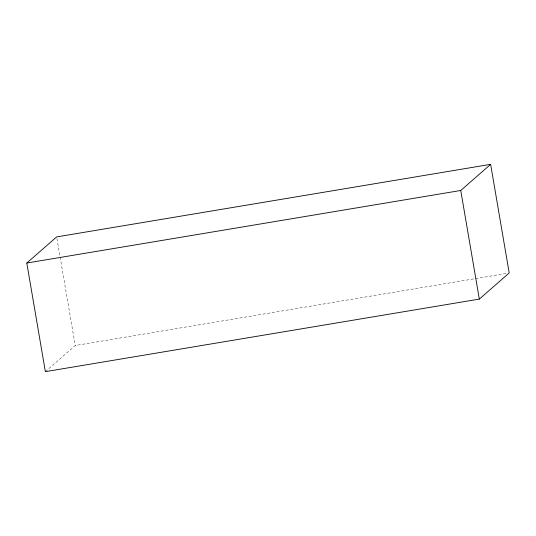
<?xml version="1.0" encoding="UTF-8"?>
<svg xmlns="http://www.w3.org/2000/svg" width="536" height="536" viewBox="0 0 536 536"><rect width="100%" height="100%" fill="white"/><g stroke="black" fill="none" stroke-linecap="round" stroke-linejoin="round"><path stroke-width="0.4" stroke-dasharray="2.68 2.01" d="M45.366 371.656L75.248 345.526L507.552 273.239M56.957 238.547L75.248 345.526"/><path stroke-width="0.8" d="M26.8 263.035L56.675 236.905L490.634 164.344L509.2 272.965L479.325 299.095L45.366 371.656L26.8 263.035L460.752 190.474L490.634 164.344M460.752 190.474L479.325 299.095"/></g></svg>
